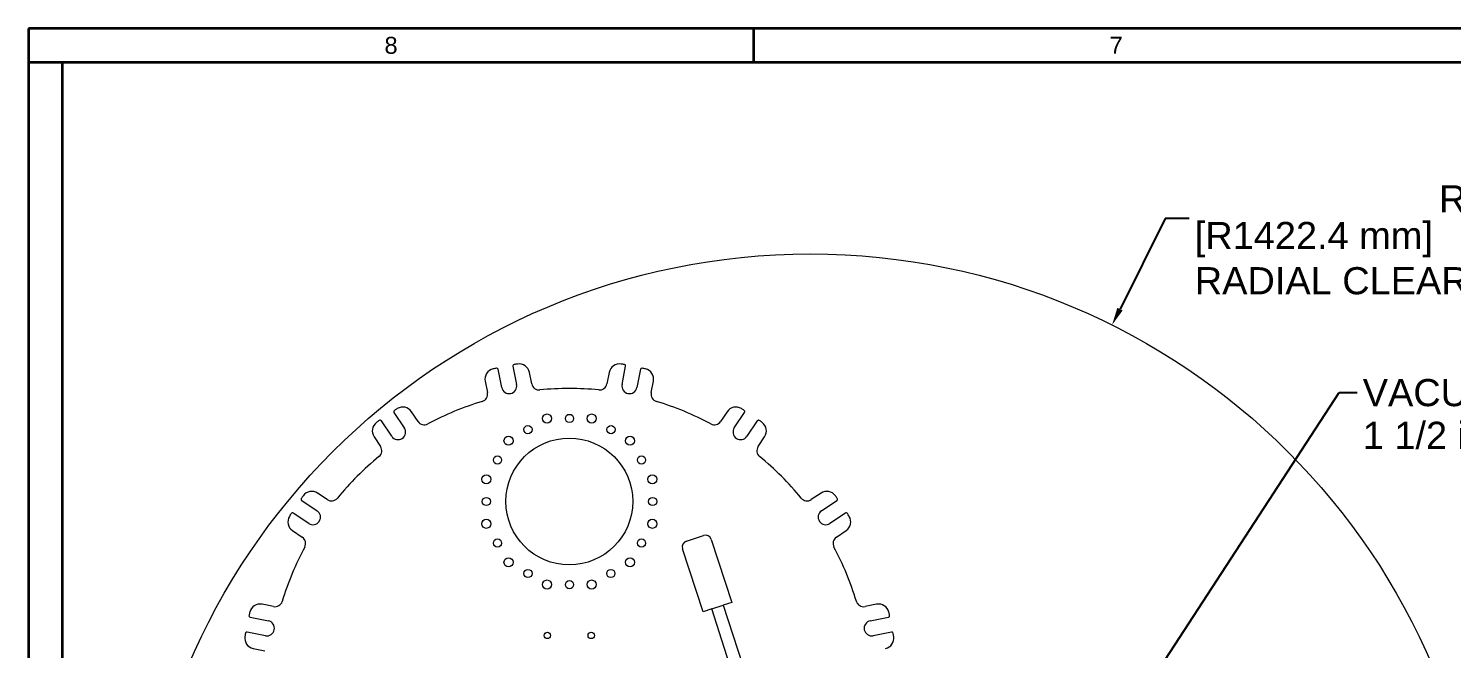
# Model space of a CAD drawing. Header units: inches. Extents: x 19 to 503, y 7 to 322.
# Drawn here: x 18.7 to 136.7, y 271.1 to 322.5 of the extents above; entities that cross this region are included whole.
import ezdxf

# ---------------------------------------------------------------- set-up
doc = ezdxf.new("R2010")
doc.units = ezdxf.units.IN
doc.header["$LTSCALE"] = 15
doc.header["$MEASUREMENT"] = 0
doc.layers.get('0').update_dxf_attribs({"lineweight": 25})
for name, color, linetype, lineweight in [('Border', 7, 'Continuous', 35), ('Dimension (ANSI)', 7, 'Continuous', 25), ('Symbol (ANSI)', 7, 'Continuous', 25), ('Visible', 7, 'Continuous', 18)]:
    doc.layers.add(name, color=color, linetype=linetype, lineweight=lineweight)
doc.styles.add('MEMCOR Medium', font='arial.ttf')
doc.styles.add('Standard A-B-C', font='arial.ttf')
doc.dimstyles.new('Default (ANSI)', dxfattribs={"dimscale": 15, "dimtxt": 0.15, "dimasz": 0.098425, "dimexe": 0.125, "dimexo": 0.0625, "dimgap": 0.031496, "dimtad": 0, "dimtih": 1, "dimtoh": 1, "dimdec": 4, "dimrnd": 1e-08, "dimzin": 3, "dimdsep": 46, "dimlunit": 5, "dimtxsty": 'MEMCOR Medium', "dimcen": 0.09, "dimdle": 0.393701, "dimclrd": 256, "dimclre": 256, "dimclrt": 256, "dimadec": 0, "dimazin": 1, "dimtfac": 0.8, "dimtofl": 0, "dimtmove": 0, "dimatfit": 3, "dimfxl": 1, "dimfrac": 1, "dimtolj": 1, "dimtzin": 4, "dimlwd": -1, "dimlwe": -1, "dimarcsym": 0})
doc.dimstyles.new('Default (ANSI)$7', dxfattribs={"dimscale": 15, "dimtxt": 0.15, "dimasz": 0.098425, "dimexe": 0.125, "dimexo": 0.0625, "dimgap": 0.031496, "dimtad": 0, "dimtih": 1, "dimtoh": 1, "dimdec": 4, "dimrnd": 1e-08, "dimzin": 3, "dimdsep": 46, "dimlunit": 5, "dimtxsty": 'MEMCOR Medium', "dimcen": 0.09, "dimdle": 0.393701, "dimclrd": 256, "dimclre": 256, "dimclrt": 256, "dimadec": 0, "dimazin": 1, "dimtfac": 0.8, "dimtofl": 0, "dimtmove": 0, "dimatfit": 3, "dimfxl": 1, "dimfrac": 1, "dimtolj": 1, "dimtzin": 4, "dimlwd": -1, "dimlwe": -1, "dimarcsym": 0})

# ---------------------------------------------------------------- blocks, each defined once
blk = doc.blocks.new('Borders 22x34_D')
at = {"layer": 'Border'}
for p, q in [((33.5, 21.5), (1.25, 21.5)), ((1.25, 21.5), (1.25, 0.5)), ((5.2578, 21.5), (5.2578, 21.3125)), ((33.3125, 21.3125), (1.25, 21.3125)), ((1.4375, 0.5), (1.4375, 21.3125))]:
    blk.add_line(p, q, dxfattribs=at)
at = {"layer": 'Border', "char_height": 0.094, "attachment_point": 5, "style": 'Standard A-B-C'}
for s, insert in [('\\fArial|b0|i0;{\\H0.0940;8}', (3.2539, 21.4062)), ('\\fArial|b0|i0;{\\H0.0940;7}', (7.2617, 21.4069))]:
    blk.add_mtext(s, dxfattribs=dict(at, insert=insert))
blk = doc.blocks.new('*D24')
at = {"layer": 'Defpoints', "color": 0, "transparency": 16777216}
for p in [(108.58, 297.91), (83.56, 247.8)]:
    blk.add_point(p, dxfattribs=at)
at = {"layer": 'Dimension (ANSI)', "transparency": 16777216}
for p, q in [((112.98, 306.73), (109.24, 299.23)), ((114.97, 306.73), (112.98, 306.73))]:
    blk.add_line(p, q, dxfattribs=at)
blk.add_solid([(109.02, 299.34), (109.46, 299.12), (108.58, 297.91)], dxfattribs=at)
at = {"layer": 'Dimension (ANSI)', "transparency": 16777216, "char_height": 2.25, "attachment_point": 4, "style": 'MEMCOR Medium'}
for s, insert in [('\\A1; \\fArial|b0|i0;R56 in', (134.81, 308.35)), ('\\A1;[R1422.4 mm]{\\P\\fArial|b0|i0;RADIAL CLEARANCE REQUIRED}', (115.44, 303.15))]:
    blk.add_mtext(s, dxfattribs=dict(at, insert=insert))

msp = doc.modelspace()

# ---------------------------------------------------------------- linework, layer by layer
at = {"layer": 'Visible'}
for p, q in [((57.98216, 292.7295), (57.68179, 294.23954)), ((58.91758, 294.48535), (59.21795, 292.97531)), ((60.47077, 293.03299), (60.28175, 293.98324)), ((66.89332, 293.98324), (66.70431, 293.03299)), ((67.95713, 292.97531), (68.25749, 294.48535)), ((69.49328, 294.23954), (69.19292, 292.7295)), ((56.61361, 293.25361), (56.80263, 292.30335)), ((70.37244, 292.30335), (70.56146, 293.25361)), ((49.05284, 290.66531), (49.90821, 289.38516)), ((51.04359, 289.91788), (50.50532, 290.72347)), ((76.66976, 290.72347), (76.13148, 289.91788)), ((77.26687, 289.38516), (78.12224, 290.66531)), ((48.86056, 288.68514), (48.00519, 289.96529)), ((79.16989, 289.96529), (78.31452, 288.68514)), ((47.39562, 288.64563), (47.9339, 287.84005)), ((79.24118, 287.84005), (79.77946, 288.64563)), ((41.40087, 283.36098), (42.68103, 282.50561)), ((43.52612, 283.43227), (42.72053, 283.97055)), ((84.45454, 283.97055), (83.64895, 283.43227)), ((84.49405, 282.50561), (85.7742, 283.36098)), ((41.98101, 281.45796), (40.70086, 282.31333)), ((86.47422, 282.31333), (85.19407, 281.45796)), ((40.6427, 280.86085), (41.44829, 280.32257)), ((85.72679, 280.32257), (86.53238, 280.86085)), ((73.29731, 279.99466), (74.7239, 280.45818)), ((75.35393, 280.13716), (77.05353, 274.90635)), ((74.67588, 274.13381), (72.97629, 279.36462)), ((77.05353, 274.90635), (76.34023, 274.67459)), ((39.06282, 274.56353), (38.11256, 274.75255)), ((75.38918, 274.36557), (74.67588, 274.13381)), ((75.38918, 274.36557), (76.34023, 274.67459)), ((83.0451, 250.80307), (75.38918, 274.36557)), ((76.34023, 274.67459), (84.09656, 250.80307)), ((89.06252, 274.75255), (88.11226, 274.56353)), ((37.12663, 273.68437), (38.63667, 273.38401)), ((88.53841, 273.38401), (90.04845, 273.68437)), ((38.39086, 272.14822), (36.88081, 272.44858)), ((90.29426, 272.44858), (88.78422, 272.14822)), ((37.38292, 271.08442), (38.33318, 270.8954))]:
    msp.add_line(p, q, dxfattribs=at)
for centre, radius in [((83.5631, 247.80307), 56), ((61.74344, 290.15563), 0.3775), ((63.60094, 290.16323), 0.3405), ((65.43164, 290.15563), 0.3775), ((60.15594, 289.24013), 0.3405), ((67.04594, 289.24023), 0.3405), ((58.54944, 288.31153), 0.3775), ((63.58754, 283.27863), 5.255), ((68.62564, 288.31153), 0.3775), ((57.63394, 286.71833), 0.3405), ((69.56784, 286.71833), 0.3405), ((56.70534, 285.11753), 0.3775), ((70.46974, 285.11753), 0.3775), ((56.71094, 283.27333), 0.3405), ((70.49094, 283.27323), 0.3405), ((56.70534, 281.42933), 0.3775), ((70.46974, 281.42933), 0.3775), ((57.63404, 279.82823), 0.3405), ((69.56784, 279.82823), 0.3405), ((58.54944, 278.23533), 0.3775), ((68.62564, 278.23533), 0.3775), ((60.15594, 277.30633), 0.3405), ((67.03134, 277.30643), 0.3405), ((61.74344, 276.39123), 0.3775), ((63.60084, 276.38333), 0.3405), ((65.43164, 276.39123), 0.3775), ((61.76984, 272.16703), 0.2635), ((65.40524, 272.16703), 0.2635)]:
    msp.add_circle(centre, radius, dxfattribs=at)
for centre, radius, start, end in [((57.4669, 293.42334), 0.87, 103.4236972, 191.25), ((63.58754, 267.77863), 27.235, 102.8350015, 103.4236972), ((57.5641, 294.21613), 0.12, 11.25, 102.8350015), ((59.03528, 294.50876), 0.12, 99.6649985, 191.25), ((63.58754, 267.77863), 27.235, 99.0763028, 99.6649985), ((59.42847, 293.81352), 0.87, 11.25, 99.0763028), ((67.74661, 293.81352), 0.87, 80.9236972, 168.75), ((63.58754, 267.77863), 27.235, 80.3350015, 80.9236972), ((68.1398, 294.50876), 0.12, 348.75, 80.3350015), ((69.61098, 294.21613), 0.12, 77.1649985, 168.75), ((63.58754, 267.77863), 27.235, 76.5763028, 77.1649985), ((69.70818, 293.42334), 0.87, 348.75, 76.5763028), ((58.60005, 292.8524), 0.63, 191.25, 11.2499988), ((61.08866, 293.15589), 0.63, 191.25, 275.6237291), ((63.58754, 267.77863), 24.87, 84.3762709, 95.6237291), ((66.08641, 293.15589), 0.63, 264.3762709, 348.75), ((68.57502, 292.8524), 0.63, 168.75, 348.75), ((63.58754, 267.77863), 24.87, 106.8762709, 118.1237291), ((56.18474, 292.18044), 0.63, 286.8762709, 11.25), ((70.99034, 292.18044), 0.63, 168.75, 253.1237291), ((63.58754, 267.77863), 24.87, 61.8762709, 73.1237291), ((49.15262, 290.73198), 0.12, 122.1649985, 213.75), ((63.58754, 267.77863), 27.235, 121.5763028, 122.1649985), ((49.78194, 290.24012), 0.87, 33.75, 121.5763028), ((77.39314, 290.24012), 0.87, 58.4236972, 146.25), ((63.58754, 267.77863), 27.235, 57.8350015, 58.4236972), ((78.02246, 290.73198), 0.12, 326.25, 57.8350015), ((48.119, 289.12898), 0.87, 125.9236972, 213.75), ((63.58754, 267.77863), 27.235, 125.3350015, 125.9236972), ((47.90541, 289.89862), 0.12, 33.75, 125.3350015), ((49.38438, 289.03515), 0.63, 213.75, 33.75), ((51.56742, 290.26789), 0.63, 213.75, 298.1237291), ((75.60766, 290.26789), 0.63, 241.8762709, 326.25), ((77.79069, 289.03515), 0.63, 146.25, 326.25), ((79.26966, 289.89862), 0.12, 54.6649985, 146.25), ((63.58754, 267.77863), 27.235, 54.0763028, 54.6649985), ((79.05608, 289.12898), 0.87, 326.25, 54.0763028), ((63.58754, 267.77863), 24.87, 129.3762709, 140.6237291), ((47.41007, 287.49004), 0.63, 309.3762709, 33.75), ((79.765, 287.49004), 0.63, 146.25, 230.6237291), ((63.58754, 267.77863), 24.87, 39.3762709, 50.6237291), ((41.46754, 283.46075), 0.12, 144.6649985, 236.25), ((63.58754, 267.77863), 27.235, 144.0763028, 144.6649985), ((42.23719, 283.24717), 0.87, 56.25, 144.0763028), ((43.87613, 283.95609), 0.63, 236.25, 320.6237291), ((83.29895, 283.95609), 0.63, 219.3762709, 303.75), ((84.93789, 283.24717), 0.87, 35.9236972, 123.75), ((63.58754, 267.77863), 27.235, 35.3350015, 35.9236972), ((85.70753, 283.46075), 0.12, 303.75, 35.3350015), ((41.12605, 281.58423), 0.87, 148.4236972, 236.25), ((63.58754, 267.77863), 27.235, 147.8350015, 148.4236972), ((40.63419, 282.21355), 0.12, 56.25, 147.8350015), ((42.33102, 281.98178), 0.63, 236.25, 56.25), ((84.84406, 281.98178), 0.63, 123.75, 303.75), ((86.54089, 282.21355), 0.12, 32.1649985, 123.75), ((86.04903, 281.58423), 0.87, 303.75, 31.5763028), ((63.58754, 267.77863), 27.235, 31.5763028, 32.1649985), ((41.09828, 279.79875), 0.63, 331.8762709, 56.25), ((73.45182, 279.51913), 0.5, 108, 198), ((74.8784, 279.98265), 0.5, 18, 108), ((86.0768, 279.79875), 0.63, 123.75, 208.1237291), ((63.58754, 267.77863), 24.87, 151.8762709, 163.1237291), ((63.58754, 267.77863), 24.87, 16.8762709, 28.1237291), ((39.18572, 275.18143), 0.63, 258.75, 343.1237291), ((87.98935, 275.18143), 0.63, 196.8762709, 281.25), ((37.15004, 273.80207), 0.12, 167.1649985, 258.75), ((63.58754, 267.77863), 27.235, 166.5763028, 167.1649985), ((37.94283, 273.89927), 0.87, 78.75, 166.5763028), ((89.23224, 273.89927), 0.87, 13.4236972, 101.25), ((90.02504, 273.80207), 0.12, 281.25, 12.8350015), ((63.58754, 267.77863), 27.235, 12.8350015, 13.4236972), ((38.51376, 272.76611), 0.63, 258.75, 78.7499988), ((88.66131, 272.76611), 0.63, 101.25, 281.25), ((37.55265, 271.9377), 0.87, 170.9236972, 258.75), ((63.58754, 267.77863), 27.235, 170.3350015, 170.9236972), ((36.8574, 272.33089), 0.12, 78.75, 170.3350015), ((89.62243, 271.9377), 0.87, 281.25, 9.0763028), ((90.31767, 272.33089), 0.12, 9.6649985, 101.25), ((63.58754, 267.77863), 27.235, 9.0763028, 9.6649985)]:
    msp.add_arc(centre, radius, start, end, dxfattribs=at)

# ---------------------------------------------------------------- block references
at = {"xscale": 15, "yscale": 15, "zscale": 15}
msp.add_blockref('Borders 22x34_D', (0, 0), dxfattribs=at)

# ---------------------------------------------------------------- texts
at = {"layer": 'Symbol (ANSI)', "insert": (129.36268, 293.43093), "char_height": 2.2500001, "width": 42.969515, "attachment_point": 1, "line_spacing_factor": 0.944221, "style": 'MEMCOR Medium'}
msp.add_mtext('\\fArial|b0|i0;VACUUM TRANSFER \\P\\fArial|b0|i0;1 1/2 in [DN40] CONNECTION', dxfattribs=at)

# ---------------------------------------------------------------- dimensions: what is measured, and where the dimension line sits
at = {"layer": 'Dimension (ANSI)'}
dim = msp.add_radius_dim(center=(83.5631, 247.80307), mpoint=(108.57735, 297.90583), text=' \\fArial|b0|i0;<> in\\X[R1422.4 mm]{\\P\\fArial|b0|i0;RADIAL CLEARANCE REQUIRED}', dimstyle='Default (ANSI)', override={"dimgap": 0.031496, "dimdec": 4, "dimlfac": 1, "dimpost": '', "dimcen": 0, "dimtol": 0, "dimlim": 0, "dimtp": 0, "dimtm": 0, "dimtdec": 2}, dxfattribs=at)
dim.commit()
dim.dimension.update_dxf_attribs({"geometry": '*D24', "text_midpoint": (139.68634, 306.73178), "dimtype": 164})

# ---------------------------------------------------------------- leaders
at = {"layer": 'Symbol (ANSI)', "annotation_type": 0, "has_hookline": 1, "hookline_direction": 0, "text_width": 42.36937}
msp.add_leader([(93.03559, 239.5382), (127.41387, 292.30593), (128.89024, 292.30593)], dimstyle='Default (ANSI)$7', override={"dimtad": 0}, dxfattribs=at)

doc.saveas('drawing.dxf')
